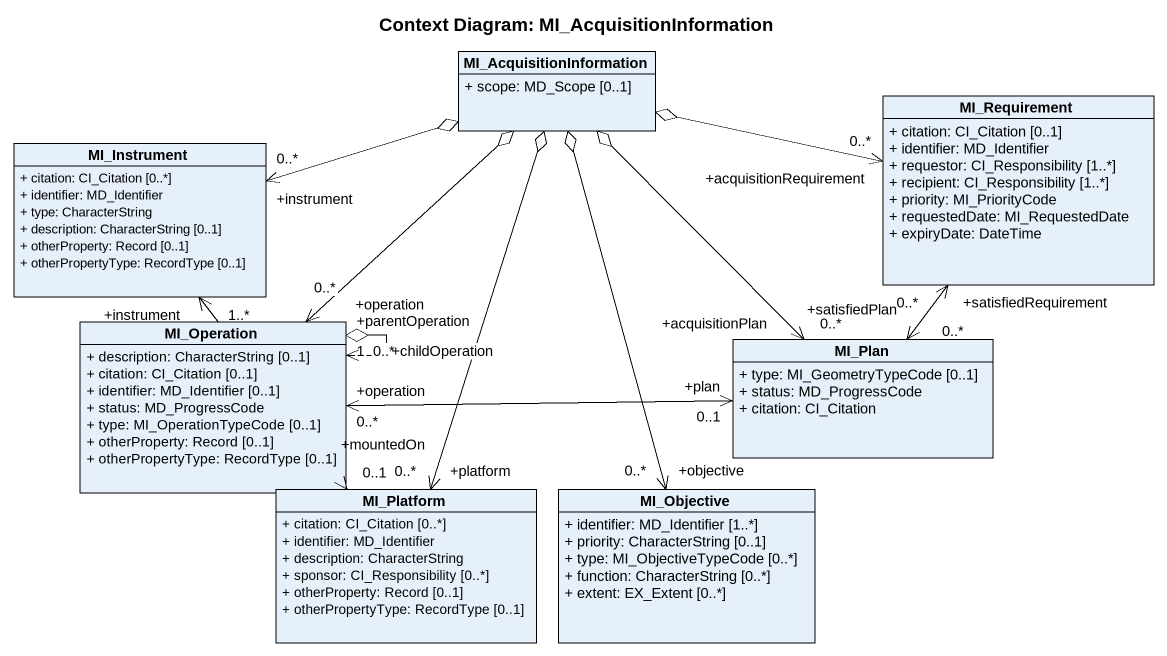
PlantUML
@startuml
title Context Diagram: MI_AcquisitionInformation
hide circle
hide empty members
skinparam classAttributeIconSize 0
class MI_AcquisitionInformation {
  + scope: MD_Scope [0..1]
}
class MI_Requirement {
  + citation: CI_Citation [0..1]
  + identifier: MD_Identifier
  + requestor: CI_Responsibility [1..*]
  + recipient: CI_Responsibility [1..*]
  + priority: MI_PriorityCode
  + requestedDate: MI_RequestedDate
  + expiryDate: DateTime
}
class MI_Instrument {
  + citation: CI_Citation [0..*]
  + identifier: MD_Identifier
  + type: CharacterString
  + description: CharacterString [0..1]
  + otherProperty: Record [0..1]
  + otherPropertyType: RecordType [0..1]
}
class MI_Operation {
  + description: CharacterString [0..1]
  + citation: CI_Citation [0..1]
  + identifier: MD_Identifier [0..1]
  + status: MD_ProgressCode
  + type: MI_OperationTypeCode [0..1]
  + otherProperty: Record [0..1]
  + otherPropertyType: RecordType [0..1]
}
class MI_Plan {
  + type: MI_GeometryTypeCode [0..1]
  + status: MD_ProgressCode
  + citation: CI_Citation
}
class MI_Platform {
  + citation: CI_Citation [0..*]
  + identifier: MD_Identifier
  + description: CharacterString
  + sponsor: CI_Responsibility [0..*]
  + otherProperty: Record [0..1]
  + otherPropertyType: RecordType [0..1]
}
class MI_Objective {
  + identifier: MD_Identifier [1..*]
  + priority: CharacterString [0..1]
  + type: MI_ObjectiveTypeCode [0..*]
  + function: CharacterString [0..*]
  + extent: EX_Extent [0..*]
}
MI_AcquisitionInformation o-right-> "+acquisitionRequirement\n0..*" MI_Requirement
MI_AcquisitionInformation o-left-> "+instrument\n0..*" MI_Instrument
MI_AcquisitionInformation o--> "+operation\n0..*" MI_Operation
MI_AcquisitionInformation o--> "+acquisitionPlan\n0..*" MI_Plan
MI_AcquisitionInformation o--> "+objective\n0..*" MI_Objective
MI_Requirement "0..*" --> "+satisfiedPlan" MI_Plan
MI_Instrument --> "+mountedOn\n0..1" MI_Platform
MI_Operation --> "+parentOperation\n1" MI_Operation
MI_Operation <--o "+childOperation\n0..*" MI_Operation
MI_Operation -right-> "+plan\n0..1" MI_Plan
MI_Plan -up-> "+satisfiedRequirement\n0..*" MI_Requirement
MI_Plan -left-> "+operation\n0..*" MI_Operation
MI_Platform "+platform\n0..*" <-up-o MI_AcquisitionInformation
MI_Platform -up-> "+instrument\n1..*" MI_Instrument
@enduml
